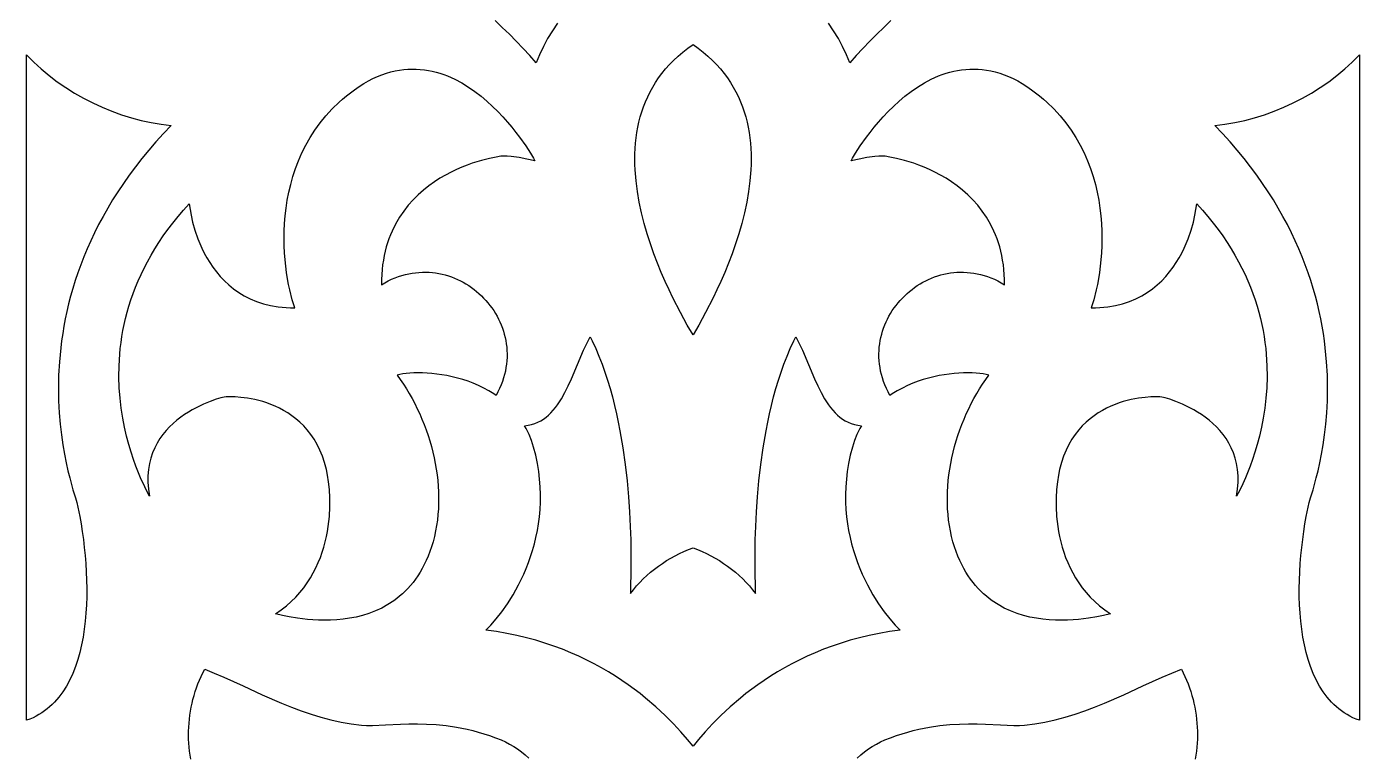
# Model space of a CAD drawing. Extents: x -350 to 350, y -780 to 780.
# Drawn here: x 190 to 270, y 115.7 to 159.4 of the extents above; entities that cross this region are included whole.
import ezdxf

# ---------------------------------------------------------------- set-up
doc = ezdxf.new("R2010")
doc.units = 0
doc.layers.add('LAYER_1', color=18, linetype='CONTINUOUS')

msp = doc.modelspace()

# ---------------------------------------------------------------- linework, layer by layer
at = {"layer": 'LAYER_1'}
for points in [[(221.869, 159.625), (221.56, 159.17), (221.277, 158.704), (221.021, 158.226), (220.793, 157.739), (220.596, 157.244), (220.204, 157.685), (219.803, 158.12), (219.394, 158.548), (218.977, 158.968), (218.551, 159.381), (218.118, 159.787)], [(241.887, 159.787), (241.453, 159.381), (241.028, 158.968), (240.61, 158.548), (240.201, 158.12), (239.8, 157.685), (239.408, 157.244), (239.211, 157.739), (238.983, 158.226), (238.727, 158.704), (238.444, 159.17), (238.136, 159.625)], [(199.854, 115.463), (199.815, 115.702), (199.783, 115.941), (199.757, 116.181), (199.738, 116.421), (199.726, 116.661), (199.721, 116.902), (199.723, 117.142), (199.732, 117.383), (199.748, 117.623), (199.771, 117.863), (199.8, 118.102), (199.836, 118.34), (199.88, 118.577), (199.93, 118.814), (199.987, 119.049), (200.05, 119.282), (200.121, 119.515), (200.199, 119.745), (200.283, 119.974), (200.374, 120.2), (200.472, 120.425), (200.577, 120.647), (200.689, 120.867), (201.266, 120.624), (201.843, 120.372), (202.995, 119.851), (204.149, 119.328), (205.309, 118.825), (205.893, 118.589), (206.481, 118.367), (207.072, 118.162), (207.667, 117.977), (208.268, 117.815), (208.874, 117.679), (209.486, 117.571), (210.105, 117.496), (210.411, 117.479), (210.753, 117.479), (211.535, 117.513), (212.441, 117.56), (212.938, 117.575), (213.462, 117.579), (214.012, 117.566), (214.588, 117.532), (215.187, 117.472), (215.808, 117.381), (216.451, 117.254), (216.78, 117.176), (217.113, 117.087), (217.452, 116.986), (217.795, 116.873), (218.142, 116.748), (218.494, 116.61), (218.747, 116.497), (218.995, 116.369), (219.237, 116.227), (219.474, 116.071), (219.705, 115.903), (219.929, 115.722), (220.147, 115.529)], [(239.857, 115.529), (240.075, 115.722), (240.299, 115.903), (240.53, 116.071), (240.767, 116.227), (241.009, 116.369), (241.258, 116.497), (241.511, 116.61), (241.862, 116.748), (242.21, 116.873), (242.553, 116.986), (242.891, 117.087), (243.225, 117.176), (243.554, 117.254), (244.196, 117.381), (244.818, 117.472), (245.417, 117.532), (245.992, 117.566), (246.542, 117.579), (247.067, 117.575), (247.563, 117.56), (248.47, 117.513), (249.252, 117.479), (249.593, 117.479), (249.9, 117.496), (250.518, 117.571), (251.13, 117.679), (251.736, 117.815), (252.337, 117.977), (252.933, 118.162), (253.524, 118.367), (254.111, 118.589), (254.695, 118.825), (255.856, 119.328), (257.01, 119.851), (258.162, 120.372), (258.738, 120.624), (259.316, 120.867), (259.427, 120.647), (259.532, 120.425), (259.63, 120.2), (259.721, 119.974), (259.806, 119.745), (259.883, 119.515), (259.954, 119.282), (260.018, 119.049), (260.075, 118.814), (260.125, 118.577), (260.168, 118.34), (260.204, 118.102), (260.234, 117.863), (260.256, 117.623), (260.272, 117.383), (260.281, 117.142), (260.283, 116.902), (260.278, 116.661), (260.266, 116.421), (260.247, 116.181), (260.222, 115.941), (260.189, 115.702), (260.15, 115.463)]]:
    msp.add_lwpolyline(points, dxfattribs=at)
for points in [[(190.43, 157.298), (190.88, 156.886), (191.352, 156.494), (191.843, 156.122), (192.353, 155.771), (192.878, 155.441), (193.419, 155.133), (193.973, 154.848), (194.539, 154.588), (195.114, 154.352), (195.698, 154.141), (196.289, 153.957), (196.885, 153.8), (197.484, 153.67), (198.085, 153.57), (198.686, 153.498), (198.214, 153.002), (197.764, 152.505), (197.334, 152.007), (196.924, 151.509), (196.535, 151.011), (196.164, 150.513), (195.813, 150.016), (195.48, 149.519), (195.165, 149.023), (194.868, 148.529), (194.588, 148.037), (194.325, 147.546), (194.079, 147.057), (193.848, 146.57), (193.633, 146.086), (193.433, 145.605), (193.247, 145.127), (193.076, 144.653), (192.918, 144.182), (192.774, 143.714), (192.643, 143.251), (192.524, 142.792), (192.417, 142.338), (192.321, 141.889), (192.237, 141.445), (192.164, 141.006), (192.101, 140.573), (192.047, 140.146), (191.968, 139.31), (191.923, 138.502), (191.909, 137.722), (191.922, 136.972), (191.959, 136.256), (192.016, 135.575), (192.09, 134.93), (192.177, 134.325), (192.274, 133.761), (192.377, 133.24), (192.482, 132.764), (192.588, 132.336), (192.782, 131.629), (192.932, 131.136), (193.01, 130.873), (193.186, 130.024), (193.266, 129.578), (193.339, 129.119), (193.405, 128.651), (193.463, 128.173), (193.512, 127.689), (193.552, 127.198), (193.582, 126.703), (193.601, 126.206), (193.61, 125.707), (193.606, 125.209), (193.59, 124.714), (193.56, 124.221), (193.517, 123.735), (193.459, 123.255), (193.385, 122.783), (193.296, 122.321), (193.19, 121.871), (193.067, 121.435), (192.926, 121.012), (192.767, 120.607), (192.588, 120.219), (192.389, 119.85), (192.17, 119.503), (191.929, 119.178), (191.667, 118.877), (191.527, 118.736), (191.382, 118.602), (191.23, 118.475), (191.073, 118.355), (190.91, 118.242), (190.741, 118.136), (190.566, 118.038), (190.384, 117.948), (190.196, 117.866), (190.002, 117.792), (190.002, 157.727)], [(230.319, 158.124), (230.619, 157.891), (230.901, 157.65), (231.166, 157.403), (231.414, 157.149), (231.647, 156.889), (231.864, 156.623), (232.065, 156.351), (232.251, 156.074), (232.423, 155.792), (232.58, 155.505), (232.724, 155.214), (232.854, 154.919), (232.97, 154.619), (233.074, 154.316), (233.165, 154.01), (233.244, 153.7), (233.312, 153.388), (233.368, 153.073), (233.413, 152.756), (233.447, 152.437), (233.471, 152.117), (233.485, 151.795), (233.49, 151.472), (233.485, 151.148), (233.471, 150.823), (233.419, 150.174), (233.336, 149.526), (233.225, 148.882), (233.088, 148.244), (232.93, 147.614), (232.752, 146.994), (232.557, 146.387), (232.349, 145.795), (232.131, 145.22), (231.904, 144.665), (231.673, 144.131), (231.44, 143.622), (231.209, 143.139), (230.76, 142.261), (230.35, 141.515), (230.002, 140.92), (229.654, 141.515), (229.245, 142.261), (228.796, 143.139), (228.564, 143.622), (228.331, 144.131), (228.1, 144.665), (227.874, 145.22), (227.655, 145.795), (227.447, 146.387), (227.253, 146.994), (227.075, 147.614), (226.916, 148.244), (226.78, 148.882), (226.668, 149.526), (226.585, 150.174), (226.533, 150.823), (226.52, 151.148), (226.515, 151.472), (226.519, 151.795), (226.533, 152.117), (226.557, 152.437), (226.592, 152.756), (226.637, 153.073), (226.693, 153.388), (226.76, 153.7), (226.839, 154.01), (226.93, 154.316), (227.034, 154.619), (227.151, 154.919), (227.281, 155.214), (227.424, 155.505), (227.581, 155.792), (227.753, 156.074), (227.939, 156.351), (228.141, 156.623), (228.357, 156.889), (228.59, 157.149), (228.839, 157.403), (229.104, 157.65), (229.386, 157.891), (229.685, 158.124), (230.002, 158.35)], [(270.002, 117.792), (269.808, 117.866), (269.62, 117.948), (269.439, 118.038), (269.263, 118.136), (269.094, 118.242), (268.931, 118.355), (268.774, 118.475), (268.623, 118.602), (268.477, 118.736), (268.338, 118.877), (268.075, 119.178), (267.835, 119.503), (267.615, 119.85), (267.417, 120.219), (267.238, 120.607), (267.078, 121.012), (266.937, 121.435), (266.814, 121.871), (266.708, 122.321), (266.619, 122.783), (266.546, 123.255), (266.488, 123.735), (266.444, 124.221), (266.415, 124.714), (266.398, 125.209), (266.395, 125.707), (266.403, 126.206), (266.422, 126.703), (266.452, 127.198), (266.492, 127.689), (266.542, 128.173), (266.6, 128.651), (266.665, 129.119), (266.738, 129.578), (266.818, 130.024), (266.994, 130.873), (267.072, 131.136), (267.222, 131.629), (267.417, 132.336), (267.522, 132.764), (267.628, 133.24), (267.731, 133.761), (267.828, 134.325), (267.915, 134.93), (267.988, 135.575), (268.045, 136.256), (268.082, 136.972), (268.095, 137.722), (268.081, 138.502), (268.036, 139.31), (267.957, 140.146), (267.904, 140.573), (267.841, 141.006), (267.767, 141.445), (267.683, 141.889), (267.588, 142.338), (267.481, 142.792), (267.362, 143.251), (267.23, 143.714), (267.086, 144.182), (266.929, 144.653), (266.757, 145.127), (266.572, 145.605), (266.372, 146.086), (266.156, 146.57), (265.926, 147.057), (265.679, 147.546), (265.416, 148.037), (265.136, 148.529), (264.839, 149.023), (264.524, 149.519), (264.192, 150.016), (263.84, 150.513), (263.47, 151.011), (263.08, 151.509), (262.67, 152.007), (262.241, 152.505), (261.79, 153.002), (261.318, 153.498), (261.92, 153.57), (262.521, 153.67), (263.12, 153.8), (263.715, 153.957), (264.306, 154.141), (264.89, 154.352), (265.466, 154.588), (266.031, 154.848), (266.585, 155.133), (267.126, 155.441), (267.652, 155.771), (268.161, 156.122), (268.653, 156.494), (269.124, 156.886), (269.575, 157.298), (270.002, 157.727)], [(213.389, 156.877), (213.634, 156.862), (213.876, 156.835), (214.115, 156.798), (214.351, 156.75), (214.584, 156.692), (214.813, 156.625), (215.039, 156.549), (215.262, 156.464), (215.696, 156.271), (216.116, 156.049), (216.52, 155.802), (216.908, 155.535), (217.28, 155.25), (217.635, 154.951), (217.972, 154.642), (218.291, 154.327), (218.591, 154.01), (218.871, 153.694), (219.132, 153.383), (219.372, 153.081), (219.591, 152.792), (219.962, 152.264), (220.242, 151.832), (220.425, 151.524), (220.507, 151.371), (220.034, 151.472), (219.558, 151.562), (219.079, 151.626), (218.839, 151.646), (218.598, 151.654), (218.458, 151.642), (218.182, 151.6), (217.792, 151.521), (217.306, 151.397), (216.745, 151.222), (216.442, 151.114), (216.129, 150.989), (215.806, 150.849), (215.477, 150.692), (215.144, 150.516), (214.809, 150.322), (214.476, 150.108), (214.146, 149.873), (213.822, 149.617), (213.507, 149.338), (213.203, 149.036), (212.912, 148.71), (212.638, 148.359), (212.382, 147.983), (212.146, 147.579), (211.935, 147.148), (211.838, 146.922), (211.749, 146.689), (211.667, 146.448), (211.592, 146.2), (211.524, 145.945), (211.465, 145.681), (211.414, 145.41), (211.372, 145.131), (211.339, 144.844), (211.315, 144.549), (211.301, 144.246), (211.296, 143.935), (211.5, 144.053), (211.705, 144.161), (211.91, 144.259), (212.116, 144.346), (212.322, 144.422), (212.528, 144.489), (212.734, 144.546), (212.94, 144.593), (213.145, 144.63), (213.349, 144.658), (213.553, 144.677), (213.755, 144.687), (213.957, 144.688), (214.157, 144.68), (214.355, 144.664), (214.551, 144.64), (214.746, 144.608), (214.938, 144.568), (215.128, 144.52), (215.315, 144.464), (215.5, 144.401), (215.682, 144.331), (215.86, 144.254), (216.036, 144.17), (216.207, 144.079), (216.375, 143.982), (216.54, 143.879), (216.7, 143.77), (216.856, 143.654), (217.007, 143.533), (217.154, 143.407), (217.296, 143.275), (217.433, 143.137), (217.565, 142.995), (217.692, 142.848), (217.813, 142.696), (217.928, 142.54), (218.037, 142.38), (218.14, 142.215), (218.237, 142.047), (218.327, 141.874), (218.411, 141.699), (218.488, 141.519), (218.558, 141.337), (218.62, 141.151), (218.675, 140.963), (218.723, 140.772), (218.762, 140.579), (218.794, 140.383), (218.817, 140.185), (218.833, 139.985), (218.839, 139.784), (218.837, 139.581), (218.826, 139.376), (218.806, 139.17), (218.776, 138.964), (218.737, 138.756), (218.688, 138.548), (218.63, 138.339), (218.561, 138.13), (218.482, 137.92), (218.393, 137.711), (218.293, 137.502), (218.182, 137.294), (218.037, 137.392), (217.74, 137.572), (217.436, 137.736), (217.126, 137.885), (216.812, 138.018), (216.496, 138.137), (216.178, 138.242), (215.86, 138.333), (215.544, 138.412), (215.231, 138.478), (214.923, 138.533), (214.62, 138.576), (214.325, 138.609), (214.038, 138.631), (213.762, 138.644), (213.498, 138.648), (213.246, 138.644), (213.009, 138.631), (212.788, 138.611), (212.585, 138.584), (212.4, 138.551), (212.236, 138.512), (212.429, 138.245), (212.617, 137.97), (212.797, 137.688), (212.971, 137.399), (213.138, 137.104), (213.298, 136.803), (213.45, 136.496), (213.595, 136.185), (213.733, 135.868), (213.862, 135.547), (213.983, 135.222), (214.096, 134.894), (214.201, 134.562), (214.296, 134.227), (214.383, 133.891), (214.461, 133.552), (214.529, 133.212), (214.588, 132.87), (214.637, 132.528), (214.676, 132.186), (214.705, 131.843), (214.724, 131.501), (214.733, 131.16), (214.73, 130.82), (214.717, 130.482), (214.692, 130.146), (214.657, 129.813), (214.609, 129.482), (214.55, 129.155), (214.479, 128.831), (214.396, 128.512), (214.301, 128.197), (214.204, 127.915), (214.1, 127.644), (213.989, 127.386), (213.871, 127.139), (213.747, 126.902), (213.617, 126.677), (213.481, 126.462), (213.34, 126.258), (213.194, 126.063), (213.042, 125.879), (212.886, 125.704), (212.726, 125.539), (212.561, 125.383), (212.392, 125.236), (212.22, 125.098), (212.045, 124.968), (211.684, 124.733), (211.314, 124.529), (210.936, 124.355), (210.552, 124.208), (210.164, 124.087), (209.774, 123.989), (209.386, 123.914), (208.999, 123.858), (208.618, 123.821), (208.244, 123.8), (207.879, 123.794), (207.525, 123.8), (207.185, 123.817), (206.86, 123.843), (206.266, 123.914), (205.76, 123.998), (205.36, 124.08), (204.944, 124.18), (205.279, 124.416), (205.592, 124.664), (205.882, 124.922), (206.152, 125.189), (206.401, 125.466), (206.631, 125.75), (206.842, 126.041), (207.035, 126.338), (207.21, 126.64), (207.368, 126.946), (207.51, 127.255), (207.637, 127.566), (207.748, 127.879), (207.846, 128.192), (207.931, 128.505), (208.002, 128.816), (208.062, 129.125), (208.111, 129.43), (208.149, 129.731), (208.177, 130.027), (208.207, 130.6), (208.205, 131.141), (208.178, 131.643), (208.13, 132.099), (208.069, 132.501), (207.998, 132.841), (207.886, 133.257), (207.754, 133.647), (207.603, 134.01), (207.436, 134.347), (207.254, 134.66), (207.058, 134.95), (206.85, 135.216), (206.631, 135.461), (206.403, 135.685), (206.167, 135.889), (205.924, 136.075), (205.677, 136.242), (205.426, 136.392), (205.173, 136.526), (204.92, 136.644), (204.668, 136.748), (204.418, 136.839), (204.172, 136.917), (203.932, 136.983), (203.698, 137.039), (203.258, 137.122), (202.863, 137.173), (202.524, 137.2), (202.255, 137.21), (201.969, 137.209), (201.867, 137.194), (201.664, 137.145), (201.377, 137.06), (201.022, 136.935), (200.615, 136.768), (200.173, 136.556), (199.944, 136.432), (199.712, 136.295), (199.479, 136.145), (199.248, 135.982), (199.02, 135.806), (198.797, 135.615), (198.582, 135.409), (198.376, 135.189), (198.182, 134.953), (198.001, 134.702), (197.835, 134.435), (197.687, 134.151), (197.559, 133.85), (197.452, 133.532), (197.369, 133.197), (197.312, 132.843), (197.282, 132.471), (197.282, 132.08), (197.314, 131.67), (197.379, 131.24), (197.275, 131.432), (197.087, 131.805), (196.84, 132.346), (196.56, 133.043), (196.415, 133.445), (196.272, 133.882), (196.132, 134.351), (196, 134.851), (195.879, 135.379), (195.771, 135.936), (195.681, 136.518), (195.61, 137.124), (195.562, 137.753), (195.541, 138.403), (195.549, 139.072), (195.59, 139.759), (195.624, 140.109), (195.666, 140.463), (195.719, 140.82), (195.782, 141.18), (195.855, 141.544), (195.939, 141.911), (196.035, 142.28), (196.142, 142.653), (196.261, 143.027), (196.393, 143.404), (196.537, 143.783), (196.695, 144.163), (196.867, 144.546), (197.052, 144.929), (197.252, 145.314), (197.467, 145.7), (197.697, 146.086), (197.943, 146.473), (198.204, 146.861), (198.483, 147.248), (198.777, 147.636), (199.09, 148.023), (199.419, 148.41), (199.767, 148.797), (199.809, 148.442), (199.87, 148.107), (199.966, 147.69), (200.103, 147.209), (200.287, 146.68), (200.399, 146.403), (200.525, 146.121), (200.666, 145.835), (200.823, 145.549), (200.996, 145.263), (201.186, 144.98), (201.395, 144.702), (201.622, 144.432), (201.869, 144.171), (202.136, 143.922), (202.424, 143.687), (202.735, 143.468), (203.068, 143.267), (203.424, 143.086), (203.805, 142.927), (204.211, 142.793), (204.642, 142.686), (205.1, 142.607), (205.586, 142.56), (205.839, 142.548), (206.099, 142.545), (205.942, 143.036), (205.793, 143.623), (205.724, 143.95), (205.66, 144.296), (205.603, 144.66), (205.554, 145.042), (205.514, 145.439), (205.483, 145.85), (205.464, 146.274), (205.457, 146.71), (205.464, 147.155), (205.485, 147.609), (205.522, 148.071), (205.576, 148.538), (205.648, 149.009), (205.739, 149.483), (205.851, 149.959), (205.984, 150.435), (206.14, 150.909), (206.319, 151.381), (206.524, 151.849), (206.754, 152.311), (207.012, 152.766), (207.299, 153.213), (207.615, 153.65), (207.962, 154.076), (208.34, 154.489), (208.752, 154.888), (208.971, 155.082), (209.198, 155.272), (209.434, 155.458), (209.679, 155.639), (209.959, 155.832), (210.237, 156.006), (210.513, 156.163), (210.786, 156.303), (211.058, 156.427), (211.327, 156.535), (211.594, 156.627), (211.858, 156.704), (212.12, 156.767), (212.379, 156.815), (212.636, 156.85), (212.89, 156.872), (213.141, 156.881)], [(247.115, 156.872), (247.369, 156.85), (247.625, 156.815), (247.885, 156.767), (248.146, 156.704), (248.411, 156.627), (248.677, 156.535), (248.947, 156.427), (249.218, 156.303), (249.492, 156.163), (249.768, 156.006), (250.045, 155.832), (250.325, 155.639), (250.57, 155.458), (250.807, 155.272), (251.034, 155.082), (251.252, 154.888), (251.664, 154.489), (252.043, 154.076), (252.39, 153.65), (252.706, 153.213), (252.992, 152.766), (253.25, 152.311), (253.481, 151.849), (253.685, 151.381), (253.865, 150.909), (254.021, 150.435), (254.154, 149.959), (254.265, 149.483), (254.356, 149.009), (254.428, 148.538), (254.482, 148.071), (254.519, 147.609), (254.54, 147.155), (254.547, 146.71), (254.54, 146.274), (254.521, 145.85), (254.491, 145.439), (254.45, 145.042), (254.401, 144.66), (254.344, 144.296), (254.281, 143.95), (254.212, 143.623), (254.062, 143.036), (253.905, 142.545), (254.166, 142.548), (254.419, 142.56), (254.904, 142.607), (255.362, 142.686), (255.794, 142.793), (256.199, 142.927), (256.58, 143.086), (256.937, 143.267), (257.27, 143.468), (257.58, 143.687), (257.868, 143.922), (258.136, 144.171), (258.382, 144.432), (258.61, 144.702), (258.818, 144.98), (259.009, 145.263), (259.182, 145.549), (259.338, 145.835), (259.479, 146.121), (259.605, 146.403), (259.717, 146.68), (259.902, 147.209), (260.039, 147.69), (260.135, 148.107), (260.196, 148.442), (260.237, 148.797), (260.585, 148.41), (260.915, 148.023), (261.227, 147.636), (261.522, 147.248), (261.8, 146.861), (262.062, 146.473), (262.307, 146.086), (262.537, 145.7), (262.752, 145.314), (262.952, 144.929), (263.138, 144.546), (263.309, 144.163), (263.467, 143.783), (263.612, 143.404), (263.743, 143.027), (263.863, 142.653), (263.97, 142.28), (264.065, 141.911), (264.149, 141.544), (264.223, 141.18), (264.285, 140.82), (264.338, 140.463), (264.381, 140.109), (264.414, 139.759), (264.455, 139.072), (264.463, 138.403), (264.442, 137.753), (264.394, 137.124), (264.324, 136.518), (264.233, 135.936), (264.125, 135.379), (264.004, 134.851), (263.872, 134.351), (263.733, 133.882), (263.589, 133.445), (263.445, 133.043), (263.165, 132.346), (262.918, 131.805), (262.73, 131.432), (262.625, 131.24), (262.691, 131.67), (262.722, 132.08), (262.722, 132.471), (262.692, 132.843), (262.635, 133.197), (262.552, 133.532), (262.445, 133.85), (262.317, 134.151), (262.169, 134.435), (262.004, 134.702), (261.823, 134.953), (261.628, 135.189), (261.422, 135.409), (261.207, 135.615), (260.984, 135.806), (260.756, 135.982), (260.525, 136.145), (260.292, 136.295), (260.06, 136.432), (259.831, 136.556), (259.389, 136.768), (258.983, 136.935), (258.628, 137.06), (258.341, 137.145), (258.138, 137.194), (258.035, 137.209), (257.749, 137.21), (257.48, 137.2), (257.142, 137.173), (256.746, 137.122), (256.306, 137.039), (256.072, 136.983), (255.832, 136.917), (255.586, 136.839), (255.336, 136.748), (255.084, 136.644), (254.831, 136.526), (254.578, 136.392), (254.327, 136.242), (254.08, 136.075), (253.838, 135.889), (253.601, 135.685), (253.373, 135.461), (253.154, 135.216), (252.946, 134.95), (252.75, 134.66), (252.568, 134.347), (252.401, 134.01), (252.251, 133.647), (252.118, 133.257), (252.006, 132.841), (251.936, 132.501), (251.874, 132.099), (251.827, 131.643), (251.8, 131.141), (251.798, 130.6), (251.827, 130.027), (251.855, 129.731), (251.893, 129.43), (251.942, 129.125), (252.002, 128.816), (252.074, 128.505), (252.158, 128.192), (252.256, 127.879), (252.368, 127.566), (252.494, 127.255), (252.637, 126.946), (252.795, 126.64), (252.97, 126.338), (253.162, 126.041), (253.373, 125.75), (253.603, 125.466), (253.852, 125.189), (254.122, 124.922), (254.413, 124.664), (254.725, 124.416), (255.06, 124.18), (254.645, 124.08), (254.244, 123.998), (253.739, 123.914), (253.145, 123.843), (252.82, 123.817), (252.48, 123.8), (252.126, 123.794), (251.761, 123.8), (251.386, 123.821), (251.005, 123.858), (250.619, 123.914), (250.23, 123.989), (249.841, 124.087), (249.453, 124.208), (249.068, 124.355), (248.69, 124.529), (248.32, 124.733), (247.96, 124.968), (247.784, 125.098), (247.612, 125.236), (247.443, 125.383), (247.279, 125.539), (247.118, 125.704), (246.962, 125.879), (246.811, 126.063), (246.664, 126.258), (246.523, 126.462), (246.387, 126.677), (246.257, 126.902), (246.133, 127.139), (246.016, 127.386), (245.905, 127.644), (245.8, 127.915), (245.703, 128.197), (245.608, 128.512), (245.525, 128.831), (245.454, 129.155), (245.395, 129.482), (245.348, 129.813), (245.312, 130.146), (245.288, 130.482), (245.274, 130.82), (245.272, 131.16), (245.28, 131.501), (245.299, 131.843), (245.328, 132.186), (245.367, 132.528), (245.416, 132.87), (245.475, 133.212), (245.544, 133.552), (245.621, 133.891), (245.708, 134.227), (245.804, 134.562), (245.908, 134.894), (246.021, 135.222), (246.142, 135.547), (246.272, 135.868), (246.409, 136.185), (246.554, 136.496), (246.707, 136.803), (246.866, 137.104), (247.033, 137.399), (247.207, 137.688), (247.388, 137.97), (247.575, 138.245), (247.769, 138.512), (247.604, 138.551), (247.42, 138.584), (247.216, 138.611), (246.995, 138.631), (246.758, 138.644), (246.507, 138.648), (246.242, 138.644), (245.966, 138.631), (245.68, 138.609), (245.384, 138.576), (245.082, 138.533), (244.773, 138.478), (244.46, 138.412), (244.144, 138.333), (243.827, 138.242), (243.509, 138.137), (243.192, 138.018), (242.878, 137.885), (242.568, 137.736), (242.264, 137.572), (241.967, 137.392), (241.823, 137.294), (241.712, 137.502), (241.612, 137.711), (241.522, 137.92), (241.444, 138.13), (241.375, 138.339), (241.316, 138.548), (241.267, 138.756), (241.228, 138.964), (241.199, 139.17), (241.179, 139.376), (241.167, 139.581), (241.165, 139.784), (241.172, 139.985), (241.187, 140.185), (241.21, 140.383), (241.242, 140.579), (241.282, 140.772), (241.329, 140.963), (241.384, 141.151), (241.447, 141.337), (241.516, 141.519), (241.593, 141.699), (241.677, 141.874), (241.767, 142.047), (241.864, 142.215), (241.967, 142.38), (242.077, 142.54), (242.192, 142.696), (242.313, 142.848), (242.439, 142.995), (242.571, 143.137), (242.708, 143.275), (242.85, 143.407), (242.997, 143.533), (243.149, 143.654), (243.305, 143.77), (243.465, 143.879), (243.629, 143.982), (243.797, 144.079), (243.969, 144.17), (244.144, 144.254), (244.323, 144.331), (244.504, 144.401), (244.689, 144.464), (244.876, 144.52), (245.066, 144.568), (245.259, 144.608), (245.453, 144.64), (245.65, 144.664), (245.848, 144.68), (246.048, 144.688), (246.249, 144.687), (246.452, 144.677), (246.655, 144.658), (246.86, 144.63), (247.065, 144.593), (247.27, 144.546), (247.476, 144.489), (247.682, 144.422), (247.888, 144.346), (248.094, 144.259), (248.299, 144.161), (248.504, 144.053), (248.708, 143.935), (248.704, 144.246), (248.689, 144.549), (248.665, 144.844), (248.632, 145.131), (248.59, 145.41), (248.539, 145.681), (248.48, 145.945), (248.413, 146.2), (248.338, 146.448), (248.255, 146.689), (248.166, 146.922), (248.07, 147.148), (247.858, 147.579), (247.623, 147.983), (247.367, 148.359), (247.092, 148.71), (246.801, 149.036), (246.497, 149.338), (246.182, 149.617), (245.858, 149.873), (245.528, 150.108), (245.195, 150.322), (244.861, 150.516), (244.528, 150.692), (244.199, 150.849), (243.876, 150.989), (243.562, 151.114), (243.259, 151.222), (242.698, 151.397), (242.213, 151.521), (241.822, 151.6), (241.547, 151.642), (241.406, 151.654), (241.165, 151.646), (240.925, 151.626), (240.446, 151.562), (239.97, 151.472), (239.497, 151.371), (239.579, 151.524), (239.762, 151.832), (240.042, 152.264), (240.414, 152.792), (240.633, 153.081), (240.873, 153.383), (241.133, 153.694), (241.414, 154.01), (241.714, 154.327), (242.032, 154.642), (242.37, 154.951), (242.724, 155.25), (243.096, 155.535), (243.484, 155.802), (243.889, 156.049), (244.308, 156.271), (244.743, 156.464), (244.965, 156.549), (245.191, 156.625), (245.42, 156.692), (245.653, 156.75), (245.889, 156.798), (246.128, 156.835), (246.37, 156.862), (246.616, 156.877), (246.864, 156.881)], [(236.376, 140.411), (236.569, 140.002), (236.936, 139.148), (237.299, 138.287), (237.49, 137.867), (237.69, 137.463), (237.905, 137.08), (238.138, 136.724), (238.262, 136.558), (238.391, 136.4), (238.527, 136.252), (238.67, 136.114), (238.82, 135.988), (238.978, 135.873), (239.143, 135.77), (239.317, 135.681), (239.501, 135.605), (239.693, 135.545), (239.896, 135.499), (240.109, 135.469), (240.014, 135.305), (239.844, 134.955), (239.696, 134.584), (239.571, 134.19), (239.445, 133.698), (239.343, 133.212), (239.264, 132.732), (239.207, 132.26), (239.172, 131.795), (239.156, 131.337), (239.16, 130.888), (239.182, 130.447), (239.221, 130.014), (239.276, 129.59), (239.346, 129.176), (239.429, 128.771), (239.526, 128.376), (239.634, 127.992), (239.754, 127.618), (239.883, 127.255), (240.02, 126.903), (240.166, 126.563), (240.318, 126.235), (240.476, 125.919), (240.638, 125.615), (240.804, 125.325), (241.142, 124.784), (241.482, 124.299), (241.816, 123.872), (242.135, 123.505), (242.43, 123.203), (241.799, 123.116), (241.183, 123.01), (240.585, 122.888), (240.003, 122.75), (239.437, 122.596), (238.888, 122.429), (238.354, 122.248), (237.837, 122.055), (237.336, 121.85), (236.85, 121.635), (236.381, 121.411), (235.927, 121.178), (235.489, 120.938), (235.066, 120.691), (234.659, 120.439), (234.267, 120.182), (233.89, 119.922), (233.528, 119.659), (233.182, 119.394), (232.85, 119.128), (232.231, 118.598), (231.671, 118.077), (231.169, 117.572), (230.724, 117.091), (230.336, 116.641), (230.002, 116.231), (229.669, 116.641), (229.28, 117.091), (228.835, 117.572), (228.333, 118.077), (227.773, 118.598), (227.154, 119.128), (226.823, 119.394), (226.476, 119.659), (226.114, 119.922), (225.738, 120.182), (225.346, 120.439), (224.938, 120.691), (224.516, 120.938), (224.077, 121.178), (223.623, 121.411), (223.154, 121.635), (222.669, 121.85), (222.167, 122.055), (221.65, 122.248), (221.117, 122.429), (220.567, 122.596), (220.002, 122.75), (219.419, 122.888), (218.821, 123.01), (218.206, 123.116), (217.574, 123.203), (217.87, 123.505), (218.189, 123.872), (218.522, 124.299), (218.862, 124.784), (219.2, 125.325), (219.366, 125.615), (219.529, 125.919), (219.686, 126.235), (219.838, 126.563), (219.984, 126.903), (220.122, 127.255), (220.251, 127.618), (220.37, 127.992), (220.478, 128.376), (220.575, 128.771), (220.659, 129.176), (220.729, 129.59), (220.783, 130.014), (220.822, 130.447), (220.844, 130.888), (220.848, 131.337), (220.833, 131.795), (220.797, 132.26), (220.741, 132.732), (220.662, 133.212), (220.56, 133.698), (220.433, 134.19), (220.308, 134.584), (220.16, 134.955), (219.991, 135.305), (219.896, 135.469), (220.109, 135.499), (220.311, 135.545), (220.504, 135.605), (220.687, 135.681), (220.861, 135.77), (221.027, 135.873), (221.184, 135.988), (221.334, 136.114), (221.477, 136.252), (221.613, 136.4), (221.743, 136.558), (221.867, 136.724), (222.099, 137.08), (222.314, 137.463), (222.515, 137.867), (222.705, 138.287), (223.069, 139.148), (223.435, 140.002), (223.628, 140.411), (223.832, 140.801), (223.952, 140.563), (224.161, 140.109), (224.357, 139.644), (224.54, 139.17), (224.712, 138.687), (224.873, 138.197), (225.022, 137.701), (225.16, 137.199), (225.289, 136.694), (225.407, 136.186), (225.516, 135.676), (225.616, 135.166), (225.789, 134.149), (225.93, 133.145), (226.043, 132.162), (226.129, 131.209), (226.192, 130.297), (226.236, 129.433), (226.263, 128.628), (226.277, 127.891), (226.28, 127.23), (226.275, 126.655), (226.256, 125.802), (226.243, 125.403), (226.424, 125.632), (226.613, 125.855), (226.812, 126.071), (227.019, 126.28), (227.235, 126.483), (227.458, 126.677), (227.688, 126.864), (227.924, 127.043), (228.167, 127.213), (228.416, 127.375), (228.67, 127.527), (228.929, 127.669), (229.192, 127.802), (229.459, 127.924), (229.729, 128.035), (230.002, 128.136), (230.276, 128.035), (230.546, 127.924), (230.813, 127.802), (231.076, 127.669), (231.334, 127.527), (231.588, 127.375), (231.837, 127.213), (232.08, 127.043), (232.317, 126.864), (232.547, 126.677), (232.77, 126.483), (232.985, 126.28), (233.192, 126.071), (233.391, 125.855), (233.581, 125.632), (233.761, 125.403), (233.749, 125.802), (233.729, 126.655), (233.725, 127.23), (233.728, 127.891), (233.741, 128.628), (233.768, 129.433), (233.812, 130.297), (233.875, 131.209), (233.962, 132.162), (234.074, 133.145), (234.215, 134.149), (234.389, 135.166), (234.488, 135.676), (234.597, 136.186), (234.716, 136.694), (234.844, 137.199), (234.983, 137.701), (235.132, 138.197), (235.292, 138.687), (235.464, 139.17), (235.648, 139.644), (235.844, 140.109), (236.052, 140.563), (236.172, 140.801)]]:
    msp.add_lwpolyline(points, close=True, dxfattribs=at)

doc.saveas('drawing.dxf')
